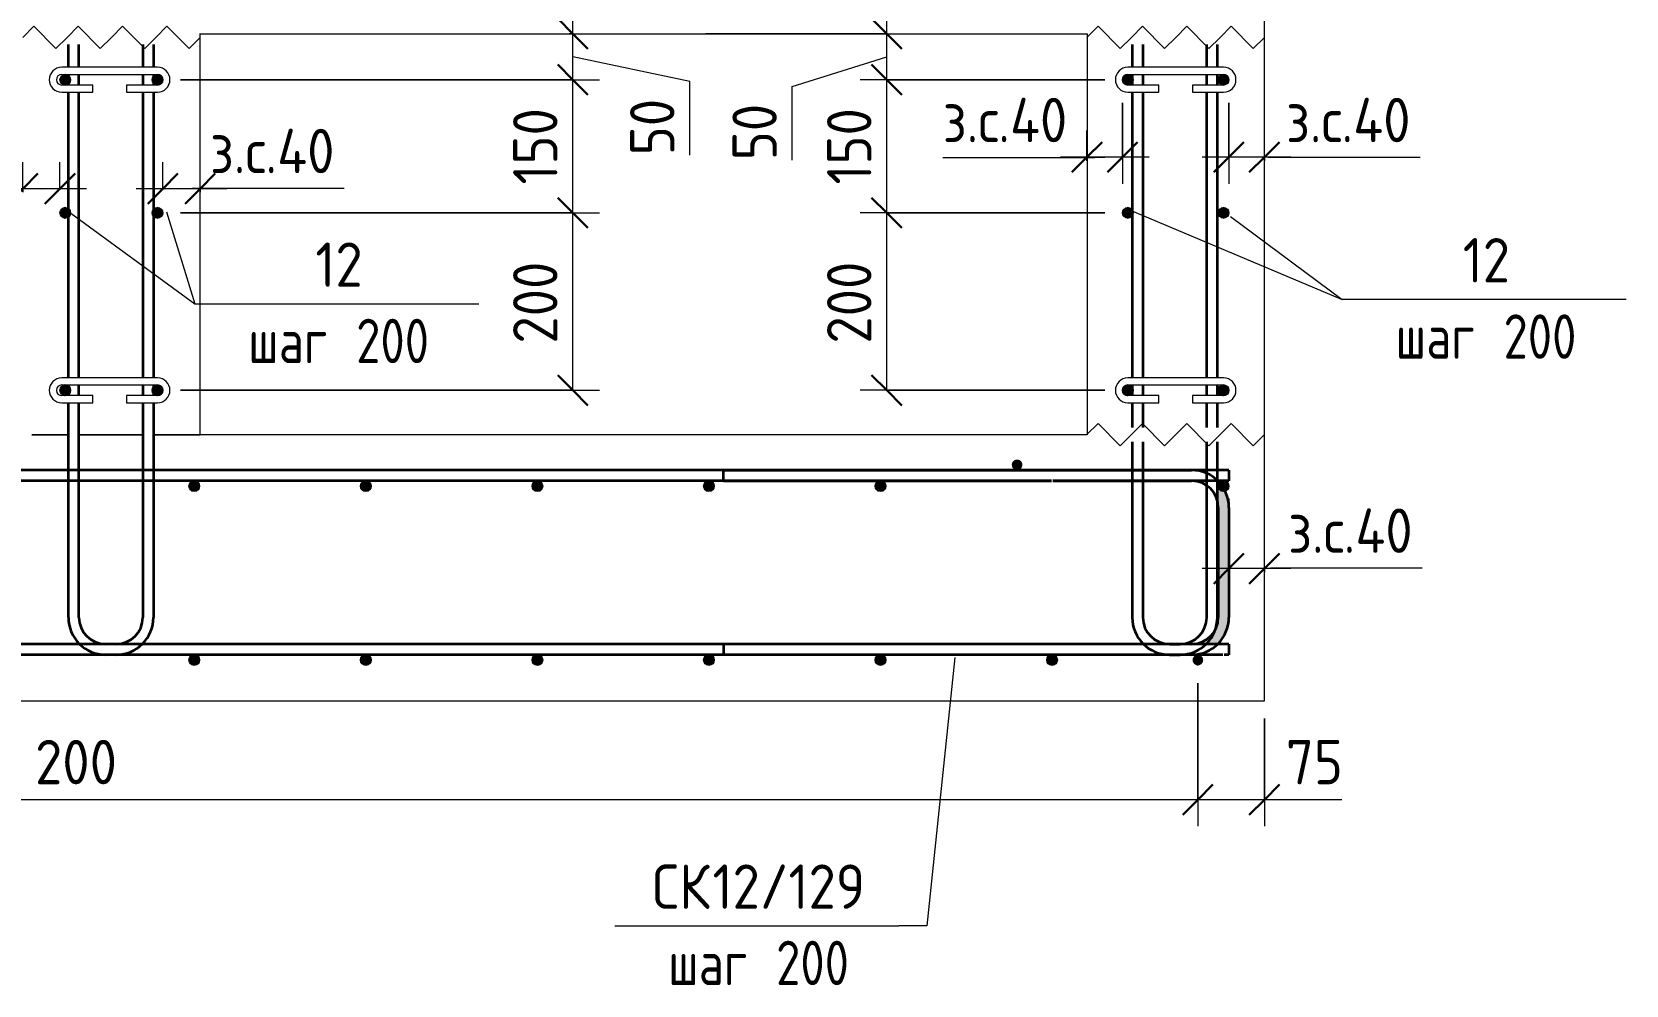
# Model space of a CAD drawing. Header units: millimetres. Extents: x 3129 to 68349, y -1586 to 12682.
# Drawn here: x 66552 to 68349, y -1470 to -396 of the extents above; entities that cross this region are included whole.
import ezdxf

# ---------------------------------------------------------------- set-up
doc = ezdxf.new("R2010")
doc.units = ezdxf.units.MM
for name, color, linetype, lineweight in [('AA_Dim', 7, 'Continuous', 9), ('AA_Dim-20', 7, 'Continuous', 9), ('AA_Linii', 7, 'Continuous', 9), ('AA_Oformlenie', 7, 'Continuous', 9), ('AA_Vinoska', 7, 'Continuous', 9), ('AF_Perekritie_Опалубка', 253, 'Continuous', 20), ('AF_Stena_Опалубка', 253, 'Continuous', 18), ('KR_Armatura', 7, 'Continuous', 20), ('KR_Armatura_Tonkie', 7, 'Continuous', 20)]:
    doc.layers.add(name, color=color, linetype=linetype, lineweight=lineweight)
doc.styles.add('ISOCPEUR_1', font='isocpeur.ttf', dxfattribs={"width": 0.9, "height": 50})
doc.styles.add('ISOCPEUR_2', font='isocpeur.ttf', dxfattribs={"width": 0.8, "height": 50})
doc.dimstyles.new('00_Точн_3_знака__прозр_', dxfattribs={"dimscale": 304.8, "dimtxt": 49.799059, "dimasz": 0.111549, "dimexe": 0.098425, "dimexo": 0.065617, "dimgap": 0.006562, "dimtad": 1, "dimdec": 3, "dimrnd": 0.001, "dimdsep": 46, "dimtxsty": 'ISOCPEUR_1', "dimblk1": 'OBLIQUE', "dimblk2": 'OBLIQUE', "dimsah": 1, "dimcen": 0.09, "dimdle": 0.098425, "dimazin": 0, "dimtfac": 1, "dimtdec": 4, "dimtix": 1, "dimtmove": 1, "dimatfit": 3, "dimfxl": 1, "dimtvp": 1, "dimtolj": 1, "dimtzin": 0, "dimlwd": 18, "dimlwe": 18, "dimarcsym": 2})
doc.dimstyles.new('00_Точн_3_знака__прозр__1', dxfattribs={"dimscale": 304.8, "dimtxt": 49.799059, "dimasz": 0.111549, "dimexe": 0.098425, "dimexo": 0.065617, "dimgap": 0.006562, "dimtad": 1, "dimdec": 3, "dimrnd": 0.001, "dimdsep": 46, "dimtxsty": 'ISOCPEUR_1', "dimblk1": 'OBLIQUE', "dimblk2": 'OBLIQUE', "dimsah": 1, "dimcen": 0.09, "dimdle": 0.098425, "dimazin": 0, "dimtfac": 1, "dimtdec": 4, "dimtix": 1, "dimtmove": 0, "dimatfit": 3, "dimfxl": 1, "dimtvp": 1, "dimtolj": 1, "dimtzin": 0, "dimlwd": 18, "dimlwe": 18, "dimarcsym": 2})
doc.dimstyles.new('05_Округл_5мм__прозр__1', dxfattribs={"dimscale": 304.8, "dimtxt": 49.799059, "dimasz": 0.111549, "dimexe": 0.098425, "dimexo": 0.065617, "dimgap": 0.006562, "dimtad": 1, "dimdec": 0, "dimrnd": 5, "dimdsep": 46, "dimtxsty": 'ISOCPEUR_1', "dimblk1": 'OBLIQUE', "dimblk2": 'OBLIQUE', "dimsah": 1, "dimcen": 0.09, "dimdle": 0.098425, "dimazin": 0, "dimtfac": 1, "dimtdec": 4, "dimtix": 1, "dimtmove": 1, "dimatfit": 3, "dimfxl": 1, "dimtvp": 1, "dimtolj": 1, "dimtzin": 0, "dimlwd": 18, "dimlwe": 18, "dimarcsym": 2})
doc.dimstyles.new('05_Округл_5мм__прозр__2', dxfattribs={"dimscale": 304.8, "dimtxt": 49.799059, "dimasz": 0.111549, "dimexe": 0.098425, "dimexo": 0.065617, "dimgap": 0.006562, "dimtad": 1, "dimdec": 0, "dimrnd": 5, "dimdsep": 46, "dimtxsty": 'ISOCPEUR_1', "dimblk1": 'OBLIQUE', "dimblk2": 'OBLIQUE', "dimsah": 1, "dimcen": 0.09, "dimdle": 0.098425, "dimazin": 0, "dimtfac": 1, "dimtdec": 4, "dimtix": 1, "dimtmove": 0, "dimatfit": 3, "dimfxl": 1, "dimtvp": 1, "dimtolj": 1, "dimtzin": 0, "dimlwd": 18, "dimlwe": 18, "dimarcsym": 2})

# ---------------------------------------------------------------- blocks, each defined once
blk = doc.blocks.new('Последовательность узлов - 3мм масшт20 маскировка-V7-Сечение 22')
at = {"layer": 'AA_Oformlenie'}
for p, q in [((5656.9, -402.3), (5669.4, -389.8)), ((5669.4, -389.8), (5694.4, -414.8)), ((5706.9, -402.3), (5719.4, -389.8)), ((5719.4, -389.8), (5744.4, -414.8)), ((5756.9, -402.3), (5769.4, -389.8)), ((5769.4, -389.8), (5794.4, -414.8)), ((5806.9, -402.3), (5819.4, -389.8)), ((5819.4, -389.8), (5844.4, -414.8)), ((5706.9, -402.3), (5694.4, -414.8)), ((5756.9, -402.3), (5744.4, -414.8)), ((5806.9, -402.3), (5794.4, -414.8)), ((5856.9, -402.3), (5844.4, -414.8))]:
    blk.add_line(p, q, dxfattribs=at)
blk = doc.blocks.new('079_Шпилька _ЭлУзла_ - d8 А240-4112584-Сечение 22')
at = {"layer": 'AA_Oformlenie'}
for p, q in [((4410.9, -786), (4302.9, -786)), ((4302.9, -794), (4410.9, -794)), ((4337.9, -806), (4302.9, -806)), ((4337.9, -814), (4337.9, -806)), ((4410.9, -806), (4375.9, -806)), ((4375.9, -806), (4375.9, -814)), ((4302.9, -814), (4337.9, -814)), ((4375.9, -814), (4410.9, -814))]:
    blk.add_line(p, q, dxfattribs=at)
for centre, radius, start, end in [((4302.9, -800), 14, 90, 270), ((4410.9, -800), 14, 270, 90), ((4302.9, -800), 6, 90, 270), ((4410.9, -800), 6, 270, 90)]:
    blk.add_arc(centre, radius, start, end, dxfattribs=at)
blk = doc.blocks.new('DIMBLOCK94-Сечение 22')
at = {"layer": 'AA_Dim-20', "lineweight": 18}
for p, q in [((67866.4, -1130), (67866.4, -1291.4)), ((67866.4, -1261.4), (67866.4, -1130)), ((67941.4, -1170), (67941.4, -1291.4)), ((67941.4, -1261.4), (67941.4, -1170)), ((67971.4, -1261.4), (67866.4, -1261.4)), ((67945.7, -1261.4), (67903.9, -1261.4)), ((68028.9, -1261.4), (67945.7, -1261.4))]:
    blk.add_line(p, q, dxfattribs=at)
at = {"layer": 'AA_Dim-20', "lineweight": 30}
for p, q in [((67866.4, -1261.4), (67883.4, -1244.4)), ((67941.4, -1261.4), (67958.4, -1244.4)), ((67866.4, -1261.4), (67849.4, -1278.4)), ((67941.4, -1261.4), (67924.4, -1278.4))]:
    blk.add_line(p, q, dxfattribs=at)
at = {"layer": 'AA_Dim-20', "color": 0, "lineweight": 18, "insert": (67965.7, -1194), "char_height": 50, "width": 75.848, "attachment_point": 1, "line_spacing_factor": 1.149209, "style": 'ISOCPEUR_1'}
blk.add_mtext('75', dxfattribs=at)
blk = doc.blocks.new('_Oblique')
at = {"color": 0, "linetype": 'ByBlock', "lineweight": -2}
blk.add_line((-0.5, -0.5), (0.5, 0.5), dxfattribs=at)
blk = doc.blocks.new('DIMBLOCK95-Сечение 22')
at = {"layer": 'AA_Dim-20', "lineweight": 18}
for p, q in [((65216.4, -1125), (65216.4, -1291.4)), ((65216.4, -1261.4), (65216.4, -1125)), ((67866.4, -1130), (67866.4, -1291.4)), ((67866.4, -1261.4), (67866.4, -1130)), ((67866.4, -1261.4), (65216.4, -1261.4))]:
    blk.add_line(p, q, dxfattribs=at)
at = {"layer": 'AA_Dim-20', "lineweight": 30}
for p, q in [((65216.4, -1261.4), (65233.4, -1244.4)), ((67866.4, -1261.4), (67883.4, -1244.4)), ((65216.4, -1261.4), (65199.4, -1278.4)), ((67866.4, -1261.4), (67849.4, -1278.4))]:
    blk.add_line(p, q, dxfattribs=at)
at = {"layer": 'AA_Dim-20', "color": 0, "lineweight": 18, "insert": (66426.5, -1194), "char_height": 50, "width": 275.81, "attachment_point": 1, "line_spacing_factor": 1.149209, "style": 'ISOCPEUR_1'}
blk.add_mtext('шаг 200', dxfattribs=at)
blk = doc.blocks.new('042_М_Арматуры - Диам длина поз _ Комментарий-2260297-Сечение 22')
at = {"layer": 'AA_Vinoska'}
blk.add_line((6324.6, -1403.4), (6644.6, -1403.4), dxfattribs=at)
blk = doc.blocks.new('DIMBLOCK103-Сечение 22')
at = {"layer": 'AA_Dim-20', "lineweight": 18}
for p, q in [((67781.4, -476), (67781.4, -567.3)), ((67781.4, -537.3), (67781.4, -476)), ((67741.4, -541.4), (67741.4, -507.3)), ((67578.8, -537.7), (67750.1, -537.7)), ((67811.4, -537.3), (67711.4, -537.3)), ((67741.4, -537.3), (67741.4, -541.4)), ((67750.1, -537.7), (67761.4, -537.3))]:
    blk.add_line(p, q, dxfattribs=at)
at = {"layer": 'AA_Dim-20', "lineweight": 30}
for p, q in [((67741.4, -537.3), (67758.4, -520.3)), ((67781.4, -537.3), (67798.4, -520.3)), ((67741.4, -537.3), (67724.4, -554.3)), ((67781.4, -537.3), (67764.4, -554.3))]:
    blk.add_line(p, q, dxfattribs=at)
at = {"layer": 'AA_Dim-20', "color": 0, "lineweight": 18, "insert": (67578.8, -470.4), "char_height": 50, "width": 181.575, "attachment_point": 1, "line_spacing_factor": 1.149209, "style": 'ISOCPEUR_1'}
blk.add_mtext('з.с.40', dxfattribs=at)
blk = doc.blocks.new('DIMBLOCK104-Сечение 22')
at = {"layer": 'AA_Dim-20', "lineweight": 18}
for p, q in [((67901.4, -476), (67901.4, -567.3)), ((67901.4, -537.3), (67901.4, -476)), ((67941.4, -541.4), (67941.4, -507.3)), ((67971.4, -537.3), (67871.4, -537.3)), ((67945.8, -537.7), (67921.4, -537.3)), ((67941.4, -537.3), (67941.4, -541.4)), ((68117.1, -537.7), (67945.8, -537.7))]:
    blk.add_line(p, q, dxfattribs=at)
at = {"layer": 'AA_Dim-20', "lineweight": 30}
for p, q in [((67901.4, -537.3), (67918.4, -520.3)), ((67941.4, -537.3), (67958.4, -520.3)), ((67901.4, -537.3), (67884.4, -554.3)), ((67941.4, -537.3), (67924.4, -554.3))]:
    blk.add_line(p, q, dxfattribs=at)
at = {"layer": 'AA_Dim-20', "color": 0, "lineweight": 18, "insert": (67965.8, -470.4), "char_height": 50, "width": 181.575, "attachment_point": 1, "line_spacing_factor": 1.149209, "style": 'ISOCPEUR_1'}
blk.add_mtext('з.с.40', dxfattribs=at)
blk = doc.blocks.new('DIMBLOCK105-Сечение 22')
at = {"layer": 'AA_Dim-20', "lineweight": 18}
for p, q in [((66541.4, -576.8), (66541.4, -542.8)), ((66583.4, -574), (66583.4, -542.8)), ((66377.1, -572.6), (66548.4, -572.6)), ((66613.4, -572.8), (66511.4, -572.8)), ((66541.4, -572.8), (66541.4, -576.8)), ((66548.4, -572.6), (66562.4, -572.8)), ((66583.4, -572.8), (66583.4, -574))]:
    blk.add_line(p, q, dxfattribs=at)
at = {"layer": 'AA_Dim-20', "lineweight": 30}
for p, q in [((66541.4, -572.8), (66558.4, -555.8)), ((66583.4, -572.8), (66600.4, -555.8)), ((66541.4, -572.8), (66524.4, -589.8)), ((66583.4, -572.8), (66566.4, -589.8))]:
    blk.add_line(p, q, dxfattribs=at)
at = {"layer": 'AA_Dim-20', "color": 0, "lineweight": 18, "insert": (66377.1, -505.3), "char_height": 50, "width": 181.575, "attachment_point": 1, "line_spacing_factor": 1.149209, "style": 'ISOCPEUR_1'}
blk.add_mtext('з.с.40', dxfattribs=at)
blk = doc.blocks.new('DIMBLOCK106-Сечение 22')
at = {"layer": 'AA_Dim-20', "lineweight": 18}
for p, q in [((66699.4, -574), (66699.4, -542.8)), ((66741.4, -576.8), (66741.4, -542.8)), ((66771.4, -572.8), (66669.4, -572.8)), ((66699.4, -572.8), (66699.4, -574)), ((66732.5, -572.6), (66720.4, -572.8)), ((66903.8, -572.6), (66732.5, -572.6)), ((66741.4, -572.8), (66741.4, -576.8))]:
    blk.add_line(p, q, dxfattribs=at)
at = {"layer": 'AA_Dim-20', "lineweight": 30}
for p, q in [((66699.4, -572.8), (66716.4, -555.8)), ((66741.4, -572.8), (66758.4, -555.8)), ((66699.4, -572.8), (66682.4, -589.8)), ((66741.4, -572.8), (66724.4, -589.8))]:
    blk.add_line(p, q, dxfattribs=at)
at = {"layer": 'AA_Dim-20', "color": 0, "lineweight": 18, "insert": (66752.5, -505.3), "char_height": 50, "width": 181.575, "attachment_point": 1, "line_spacing_factor": 1.149209, "style": 'ISOCPEUR_1'}
blk.add_mtext('з.с.40', dxfattribs=at)
blk = doc.blocks.new('DIMBLOCK107-Сечение 22')
at = {"layer": 'AA_Dim-20', "lineweight": 30}
for p, q in [((67161.7, -600), (67144.7, -583)), ((67161.7, -600), (67178.7, -617)), ((67161.7, -800), (67144.7, -783)), ((67161.7, -800), (67178.7, -817))]:
    blk.add_line(p, q, dxfattribs=at)
at = {"layer": 'AA_Dim-20', "lineweight": 18}
for p, q in [((66719.4, -600), (67191.7, -600)), ((67161.7, -600), (66719.4, -600)), ((67161.7, -800), (67161.7, -600)), ((66719.4, -800), (67191.7, -800)), ((67161.7, -800), (66719.4, -800))]:
    blk.add_line(p, q, dxfattribs=at)
at = {"layer": 'AA_Dim-20', "color": 0, "lineweight": 18, "insert": (67094.3, -747.4), "char_height": 50, "width": 113.772, "attachment_point": 1, "rotation": 90, "line_spacing_factor": 1.149209, "style": 'ISOCPEUR_1'}
blk.add_mtext('200', dxfattribs=at)
blk = doc.blocks.new('DIMBLOCK108-Сечение 22')
at = {"layer": 'AA_Dim-20', "lineweight": 30}
for p, q in [((67161.7, -450), (67144.7, -433)), ((67161.7, -450), (67178.7, -467)), ((67161.7, -600), (67144.7, -583)), ((67161.7, -600), (67178.7, -617))]:
    blk.add_line(p, q, dxfattribs=at)
at = {"layer": 'AA_Dim-20', "lineweight": 18}
for p, q in [((66719.4, -450), (67191.7, -450)), ((67161.7, -450), (66719.4, -450)), ((67161.7, -600), (67161.7, -450)), ((66719.4, -600), (67191.7, -600)), ((67161.7, -600), (66719.4, -600))]:
    blk.add_line(p, q, dxfattribs=at)
at = {"layer": 'AA_Dim-20', "color": 0, "lineweight": 18, "insert": (67094.3, -568.1), "char_height": 50, "width": 103.429, "attachment_point": 1, "rotation": 90, "line_spacing_factor": 1.149209, "style": 'ISOCPEUR_1'}
blk.add_mtext('150', dxfattribs=at)
blk = doc.blocks.new('DIMBLOCK109-Сечение 22')
at = {"layer": 'AA_Dim-20', "lineweight": 18}
for p, q in [((67161.7, -450), (67161.7, -368.1)), ((67157.6, -398.1), (67191.7, -398.1)), ((67161.7, -398.1), (67157.6, -398.1)), ((67293.5, -451.9), (67161.7, -424)), ((66719.4, -450), (67191.7, -450)), ((67161.7, -450), (66719.4, -450)), ((67293.5, -535.1), (67293.5, -451.9))]:
    blk.add_line(p, q, dxfattribs=at)
at = {"layer": 'AA_Dim-20', "lineweight": 30}
for p, q in [((67161.7, -398.1), (67144.7, -381.1)), ((67161.7, -398.1), (67178.7, -415.1)), ((67161.7, -450), (67144.7, -433)), ((67161.7, -450), (67178.7, -467))]:
    blk.add_line(p, q, dxfattribs=at)
at = {"layer": 'AA_Dim-20', "color": 0, "lineweight": 18, "insert": (67226.2, -535.1), "char_height": 50, "width": 75.848, "attachment_point": 1, "rotation": 90, "line_spacing_factor": 1.149209, "style": 'ISOCPEUR_1'}
blk.add_mtext('50', dxfattribs=at)
blk = doc.blocks.new('DIMBLOCK110-Сечение 22')
at = {"layer": 'AA_Dim-20', "lineweight": 18}
for p, q in [((67901.4, -922), (67901.4, -1031)), ((67901.4, -1001), (67901.4, -922)), ((67941.4, -1005.1), (67941.4, -971)), ((67971.4, -1001), (67871.4, -1001)), ((67948.2, -1000.6), (67921.4, -1001)), ((67941.4, -1001), (67941.4, -1005.1)), ((68119.5, -1000.6), (67948.2, -1000.6))]:
    blk.add_line(p, q, dxfattribs=at)
at = {"layer": 'AA_Dim-20', "lineweight": 30}
for p, q in [((67901.4, -1001), (67918.4, -984)), ((67941.4, -1001), (67958.4, -984)), ((67901.4, -1001), (67884.4, -1018)), ((67941.4, -1001), (67924.4, -1018))]:
    blk.add_line(p, q, dxfattribs=at)
at = {"layer": 'AA_Dim-20', "color": 0, "lineweight": 18, "insert": (67968.2, -933.2), "char_height": 50, "width": 181.575, "attachment_point": 1, "line_spacing_factor": 1.149209, "style": 'ISOCPEUR_1'}
blk.add_mtext('з.с.40', dxfattribs=at)
blk = doc.blocks.new('DIMBLOCK111-Сечение 22')
at = {"layer": 'AA_Dim-20', "lineweight": 30}
for p, q in [((67515.6, -600), (67498.6, -583)), ((67515.6, -600), (67532.6, -617)), ((67515.6, -800), (67498.6, -783)), ((67515.6, -800), (67532.6, -817))]:
    blk.add_line(p, q, dxfattribs=at)
at = {"layer": 'AA_Dim-20', "lineweight": 18}
for p, q in [((67761.4, -600), (67485.6, -600)), ((67515.6, -800), (67515.6, -600)), ((67515.6, -600), (67761.4, -600)), ((67761.4, -800), (67485.6, -800)), ((67515.6, -800), (67761.4, -800))]:
    blk.add_line(p, q, dxfattribs=at)
at = {"layer": 'AA_Dim-20', "color": 0, "lineweight": 18, "insert": (67448.3, -747.4), "char_height": 50, "width": 113.772, "attachment_point": 1, "rotation": 90, "line_spacing_factor": 1.149209, "style": 'ISOCPEUR_1'}
blk.add_mtext('200', dxfattribs=at)
blk = doc.blocks.new('DIMBLOCK112-Сечение 22')
at = {"layer": 'AA_Dim-20', "lineweight": 30}
for p, q in [((67515.6, -450), (67498.6, -433)), ((67515.6, -450), (67532.6, -467)), ((67515.6, -600), (67498.6, -583)), ((67515.6, -600), (67532.6, -617))]:
    blk.add_line(p, q, dxfattribs=at)
at = {"layer": 'AA_Dim-20', "lineweight": 18}
for p, q in [((67761.4, -450), (67485.6, -450)), ((67515.6, -600), (67515.6, -450)), ((67515.6, -450), (67761.4, -450)), ((67761.4, -600), (67485.6, -600)), ((67515.6, -600), (67761.4, -600))]:
    blk.add_line(p, q, dxfattribs=at)
at = {"layer": 'AA_Dim-20', "color": 0, "lineweight": 18, "insert": (67448.3, -568.1), "char_height": 50, "width": 103.429, "attachment_point": 1, "rotation": 90, "line_spacing_factor": 1.149209, "style": 'ISOCPEUR_1'}
blk.add_mtext('150', dxfattribs=at)
blk = doc.blocks.new('DIMBLOCK113-Сечение 22')
at = {"layer": 'AA_Dim-20', "lineweight": 18}
for p, q in [((67515.6, -450), (67515.6, -368.1)), ((67311.6, -398.1), (67545.6, -398.1)), ((67515.6, -398.1), (67311.6, -398.1)), ((67408.9, -457.5), (67515.6, -424)), ((67408.9, -540.7), (67408.9, -457.5)), ((67761.4, -450), (67485.6, -450)), ((67515.6, -450), (67761.4, -450))]:
    blk.add_line(p, q, dxfattribs=at)
at = {"layer": 'AA_Dim-20', "lineweight": 30}
for p, q in [((67515.6, -398.1), (67498.6, -381.1)), ((67515.6, -398.1), (67532.6, -415.1)), ((67515.6, -450), (67498.6, -433)), ((67515.6, -450), (67532.6, -467))]:
    blk.add_line(p, q, dxfattribs=at)
at = {"layer": 'AA_Dim-20', "color": 0, "lineweight": 18, "insert": (67341.6, -540.7), "char_height": 50, "width": 75.848, "attachment_point": 1, "rotation": 90, "line_spacing_factor": 1.149209, "style": 'ISOCPEUR_1'}
blk.add_mtext('50', dxfattribs=at)

msp = doc.modelspace()

# ---------------------------------------------------------------- hatches: boundary and pattern name
at = {"layer": 'AA_Oformlenie'}
for points in [[(67662.5835, -890), (67664.1364, -889.7956), (67665.5835, -889.1962), (67666.8261, -888.2426), (67667.7796, -887), (67668.379, -885.5529), (67668.5835, -884), (67668.379, -882.4471), (67667.7796, -881), (67666.8261, -879.7574), (67665.5835, -878.8038), (67664.1364, -878.2044), (67662.5835, -878), (67661.0306, -878.2044), (67659.5835, -878.8038), (67658.3408, -879.7574), (67657.3873, -881), (67656.7879, -882.4471), (67656.5835, -884), (67656.7879, -885.5529), (67657.3873, -887), (67658.3408, -888.2426), (67659.5835, -889.1962), (67661.0306, -889.7956)], [(67866.4156, -1110), (67867.9685, -1109.7956), (67869.4156, -1109.1962), (67870.6583, -1108.2426), (67871.6118, -1107), (67872.2112, -1105.5529), (67872.4156, -1104), (67872.2112, -1102.4471), (67871.6118, -1101), (67870.286, -1099.4717), (67869.4156, -1098.8038), (67867.9685, -1098.2044), (67866.4156, -1098), (67864.8627, -1098.2044), (67863.4156, -1098.8038), (67862.173, -1099.7574), (67861.2195, -1101), (67860.6201, -1102.4471), (67860.4156, -1104), (67860.6201, -1105.5529), (67861.2195, -1107), (67862.173, -1108.2426), (67863.4156, -1109.1962), (67864.8627, -1109.7956)]]:
    msp.add_hatch(color=250, dxfattribs=at).paths.add_polyline_path(points)
at = {"layer": 'KR_Armatura'}
h = msp.add_hatch(color=256, dxfattribs=at)
edge = h.paths.add_edge_path()
edge.add_arc((66589.4156, -450), 6, 0, 360)
for points in [[(66589.4156, -456), (66594.6118, -453), (66594.6118, -447), (66589.4156, -444), (66584.2195, -447), (66584.2195, -453), (66589.0615, -455.7956)], [(66693.4156, -456), (66698.6118, -453), (66698.6118, -447), (66693.4156, -444), (66688.2195, -447), (66688.2195, -453), (66693.0615, -455.7956)], [(67787.4156, -456), (67792.6118, -453), (67792.6118, -447), (67787.4156, -444), (67782.2195, -447), (67782.2195, -453), (67787.0615, -455.7956)], [(67895.4156, -456), (67900.6118, -453), (67900.6118, -447), (67895.4156, -444), (67890.2195, -447), (67890.2195, -453), (67895.0615, -455.7956)], [(66589.4156, -606), (66594.6118, -603), (66594.6118, -597), (66589.4156, -594), (66584.2195, -597), (66584.2195, -603)], [(66693.4156, -606), (66698.6118, -603), (66698.6118, -597), (66693.4156, -594), (66688.2195, -597), (66688.2195, -603)], [(67787.4156, -606), (67792.6118, -603), (67792.6118, -597), (67787.4156, -594), (67782.2195, -597), (67782.2195, -603)], [(67895.4156, -606), (67900.6118, -603), (67900.6118, -597), (67895.4156, -594), (67890.2195, -597), (67890.2195, -603)], [(66589.4156, -806), (66594.6118, -803), (66594.6118, -797), (66589.4156, -794), (66584.2195, -797), (66584.2195, -803), (66589.0615, -805.7956)], [(66693.4156, -806), (66698.6118, -803), (66698.6118, -797), (66693.4156, -794), (66688.2195, -797), (66688.2195, -803), (66693.0615, -805.7956)], [(67787.4156, -806), (67792.6118, -803), (67792.6118, -797), (67787.4156, -794), (67782.2195, -797), (67782.2195, -803), (67787.0615, -805.7956)], [(67895.4156, -806), (67900.6118, -803), (67900.6118, -797), (67895.4156, -794), (67890.2195, -797), (67890.2195, -803), (67895.0615, -805.7956)], [(66731.8442, -913.1962), (66737.8442, -913.1962), (66740.8442, -908), (66737.8442, -902.8038), (66731.8442, -902.8038), (66728.8442, -908)], [(66925.2728, -913.1962), (66931.2728, -913.1962), (66934.2728, -908), (66931.2728, -902.8038), (66925.2728, -902.8038), (66922.2728, -908)], [(67118.7013, -913.1962), (67124.7013, -913.1962), (67127.7013, -908), (67124.7013, -902.8038), (67118.7013, -902.8038), (67115.7013, -908)], [(67312.1299, -913.1962), (67318.1299, -913.1962), (67321.1299, -908), (67318.1299, -902.8038), (67312.1299, -902.8038), (67309.1299, -908)], [(67505.5585, -913.1962), (67511.5585, -913.1962), (67514.5585, -908), (67511.5585, -902.8038), (67505.5585, -902.8038), (67502.5585, -908)], [(67892.4156, -913.1962), (67898.4156, -913.1962), (67901.4156, -908), (67898.4156, -902.8038), (67892.4156, -902.8038), (67889.4156, -908)], [(66731.8442, -1109.1962), (66737.8442, -1109.1962), (66740.8442, -1104), (66737.8442, -1098.8038), (66731.8442, -1098.8038), (66728.8442, -1104)], [(66925.2728, -1109.1962), (66931.2728, -1109.1962), (66934.2728, -1104), (66931.2728, -1098.8038), (66925.2728, -1098.8038), (66922.2728, -1104)], [(67118.7013, -1109.1962), (67124.7013, -1109.1962), (67127.7013, -1104), (67124.7013, -1098.8038), (67118.7013, -1098.8038), (67115.7013, -1104)], [(67312.1299, -1109.1962), (67318.1299, -1109.1962), (67321.1299, -1104), (67318.1299, -1098.8038), (67312.1299, -1098.8038), (67309.1299, -1104)], [(67505.5585, -1109.1962), (67511.5585, -1109.1962), (67514.5585, -1104), (67511.5585, -1098.8038), (67505.5585, -1098.8038), (67502.5585, -1104)], [(67698.987, -1109.1962), (67704.987, -1109.1962), (67707.987, -1104), (67704.987, -1098.8038), (67698.987, -1098.8038), (67695.987, -1104)]]:
    msp.add_hatch(color=256, dxfattribs=at).paths.add_polyline_path(points)
h = msp.add_hatch(color=256, dxfattribs=at)
edge = h.paths.add_edge_path()
edge.add_arc((66693.4156, -450), 6, 0, 360)
h = msp.add_hatch(color=256, dxfattribs=at)
edge = h.paths.add_edge_path()
edge.add_arc((67787.4156, -450), 6, 0, 360)
h = msp.add_hatch(color=256, dxfattribs=at)
edge = h.paths.add_edge_path()
edge.add_arc((67895.4156, -450), 6, 0, 360)
h = msp.add_hatch(color=256, dxfattribs=at)
edge = h.paths.add_edge_path()
edge.add_arc((66589.4156, -600), 6, 0, 360)
h = msp.add_hatch(color=256, dxfattribs=at)
edge = h.paths.add_edge_path()
edge.add_arc((66693.4156, -600), 6, 0, 360)
h = msp.add_hatch(color=256, dxfattribs=at)
edge = h.paths.add_edge_path()
edge.add_arc((67787.4156, -600), 6, 0, 360)
h = msp.add_hatch(color=256, dxfattribs=at)
edge = h.paths.add_edge_path()
edge.add_arc((67895.4156, -600), 6, 0, 360)
h = msp.add_hatch(color=256, dxfattribs=at)
edge = h.paths.add_edge_path()
edge.add_arc((66589.4156, -800), 6, 0, 360)
h = msp.add_hatch(color=256, dxfattribs=at)
edge = h.paths.add_edge_path()
edge.add_arc((66693.4156, -800), 6, 0, 360)
h = msp.add_hatch(color=256, dxfattribs=at)
edge = h.paths.add_edge_path()
edge.add_arc((67787.4156, -800), 6, 0, 360)
h = msp.add_hatch(color=256, dxfattribs=at)
edge = h.paths.add_edge_path()
edge.add_arc((67895.4156, -800), 6, 0, 360)
h = msp.add_hatch(color=256, dxfattribs=at)
edge = h.paths.add_edge_path()
edge.add_arc((66734.8442, -908), 6, 0, 360)
h = msp.add_hatch(color=256, dxfattribs=at)
edge = h.paths.add_edge_path()
edge.add_arc((66928.2728, -908), 6, 0, 360)
h = msp.add_hatch(color=256, dxfattribs=at)
edge = h.paths.add_edge_path()
edge.add_arc((67121.7013, -908), 6, 0, 360)
h = msp.add_hatch(color=256, dxfattribs=at)
edge = h.paths.add_edge_path()
edge.add_arc((67315.1299, -908), 6, 0, 360)
h = msp.add_hatch(color=256, dxfattribs=at)
edge = h.paths.add_edge_path()
edge.add_arc((67508.5585, -908), 6, 0, 360)
h = msp.add_hatch(color=256, dxfattribs=at)
edge = h.paths.add_edge_path()
edge.add_arc((67895.4156, -908), 6, 0, 360)
h = msp.add_hatch(color=256, dxfattribs=at)
edge = h.paths.add_edge_path()
edge.add_arc((66734.8442, -1104), 6, 0, 360)
h = msp.add_hatch(color=256, dxfattribs=at)
edge = h.paths.add_edge_path()
edge.add_arc((66928.2728, -1104), 6, 0, 360)
h = msp.add_hatch(color=256, dxfattribs=at)
edge = h.paths.add_edge_path()
edge.add_arc((67121.7013, -1104), 6, 0, 360)
h = msp.add_hatch(color=256, dxfattribs=at)
edge = h.paths.add_edge_path()
edge.add_arc((67315.1299, -1104), 6, 0, 360)
h = msp.add_hatch(color=256, dxfattribs=at)
edge = h.paths.add_edge_path()
edge.add_arc((67508.5585, -1104), 6, 0, 360)
h = msp.add_hatch(color=256, dxfattribs=at)
edge = h.paths.add_edge_path()
edge.add_arc((67701.987, -1104), 6, 0, 360)
at = {"layer": 'KR_Armatura_Tonkie'}
h = msp.add_hatch(color=256, dxfattribs=at)
h.paths.add_polyline_path([(67899.9845, -932), (67901.4156, -932), (67899.9845, -921.1296), (67895.7887, -911), (67888.7212, -902), (67888.4156, -902), (67888.4156, -924.4042), (67889.4156, -932), (67895.7887, -932)])
h.paths.add_polyline_path([(67876.4156, -907.5539), (67876.4156, -902), (67859.4156, -902), (67867.1802, -903.0222), (67874.4156, -906.0192)])
for points in [[(67901.4156, -1056), (67901.4156, -932), (67889.4156, -932), (67889.4156, -1056)], [(67876.7361, -1086), (67888.7212, -1086), (67889.4156, -1085.3055), (67895.7887, -1077), (67899.9845, -1066.8704), (67901.4156, -1056), (67889.4156, -1056), (67888.3934, -1063.7646), (67882.6251, -1077.2132), (67881.7584, -1078.3427), (67880.6288, -1077.2132), (67880.4156, -1080.0926), (67876.3697, -1085.3654), (67874.4156, -1081.9808), (67867.1802, -1084.9778), (67863.4309, -1085.4714), (67863.7361, -1086), (67876.4156, -1086)]]:
    msp.add_hatch(color=256, dxfattribs=at).paths.add_polyline_path(points)

# ---------------------------------------------------------------- linework, layer by layer
at = {"layer": 'AA_Linii', "lineweight": 20}
msp.add_line((67866.4156, -1110), (67866.4156, -1105), dxfattribs=at)
at = {"layer": 'AA_Vinoska'}
for p, q in [((66591.609, -597.5329), (66735.5852, -702.4715)), ((66703.4069, -598.9848), (66735.5852, -702.4715)), ((67789.3932, -596.509), (68029.2759, -697.5123)), ((67903.0219, -604.0843), (68029.2759, -697.5123)), ((67592.5134, -1101.2184), (67560.7889, -1403.4359)), ((67560.7889, -1403.4359), (67529.0644, -1403.4359))]:
    msp.add_line(p, q, dxfattribs=at)
at = {"layer": 'AF_Perekritie_Опалубка'}
for p, q in [((67941.4156, -398.0793), (67941.4156, -197.8293)), ((66741.4156, -398.0793), (67741.4156, -398.0793)), ((66592.8442, -850), (66551.7246, -850)), ((66676.8442, -850), (66604.8442, -850)), ((67741.4156, -850), (66688.8442, -850)), ((67941.4156, -1150), (67941.4156, -850)), ((65141.4156, -1150), (67941.4156, -1150))]:
    msp.add_line(p, q, dxfattribs=at)
at = {"layer": 'AF_Stena_Опалубка', "lineweight": 20}
for p, q in [((66741.4156, -850), (66741.4156, -397.8548)), ((66741.4156, -407.9012), (66741.4156, -397.8548)), ((67741.4156, -398.0793), (67741.4156, -850)), ((67741.4156, -398.0793), (67741.4156, -408.0824)), ((67941.4156, -850), (67941.4156, -398.0793)), ((66551.7246, -850), (66592.8442, -850)), ((66604.8442, -850), (66676.8442, -850)), ((66688.8442, -850), (66741.4156, -850))]:
    msp.add_line(p, q, dxfattribs=at)
at = {"layer": 'KR_Armatura'}
for p, q in [((66589.4156, -444), (66584.2195, -447)), ((66584.2195, -447), (66584.2195, -453)), ((66594.6118, -447), (66589.4156, -444)), ((66594.6118, -453), (66594.6118, -447)), ((66693.4156, -444), (66688.2195, -447)), ((66688.2195, -447), (66688.2195, -453)), ((66698.6118, -447), (66693.4156, -444)), ((66698.6118, -453), (66698.6118, -447)), ((67787.4156, -444), (67782.2195, -447)), ((67782.2195, -447), (67782.2195, -453)), ((67792.6118, -447), (67787.4156, -444)), ((67792.6118, -453), (67792.6118, -447)), ((67895.4156, -444), (67890.2195, -447)), ((67890.2195, -447), (67890.2195, -453)), ((67900.6118, -447), (67895.4156, -444)), ((67900.6118, -453), (67900.6118, -447)), ((66584.2195, -453), (66589.0615, -455.7956)), ((66589.0615, -455.7956), (66589.4156, -456)), ((66589.4156, -456), (66594.6118, -453)), ((66688.2195, -453), (66693.0615, -455.7956)), ((66693.0615, -455.7956), (66693.4156, -456)), ((66693.4156, -456), (66698.6118, -453)), ((67782.2195, -453), (67787.0615, -455.7956)), ((67787.0615, -455.7956), (67787.4156, -456)), ((67787.4156, -456), (67792.6118, -453)), ((67890.2195, -453), (67895.0615, -455.7956)), ((67895.0615, -455.7956), (67895.4156, -456)), ((67895.4156, -456), (67900.6118, -453)), ((66589.4156, -594), (66584.2195, -597)), ((66584.2195, -597), (66584.2195, -603)), ((66584.2195, -603), (66589.4156, -606)), ((66594.6118, -597), (66589.4156, -594)), ((66589.4156, -606), (66594.6118, -603)), ((66594.6118, -603), (66594.6118, -597)), ((66693.4156, -594), (66688.2195, -597)), ((66688.2195, -597), (66688.2195, -603)), ((66688.2195, -603), (66693.4156, -606)), ((66698.6118, -597), (66693.4156, -594)), ((66693.4156, -606), (66698.6118, -603)), ((66698.6118, -603), (66698.6118, -597)), ((67787.4156, -594), (67782.2195, -597)), ((67782.2195, -597), (67782.2195, -603)), ((67782.2195, -603), (67787.4156, -606)), ((67792.6118, -597), (67787.4156, -594)), ((67787.4156, -606), (67792.6118, -603)), ((67792.6118, -603), (67792.6118, -597)), ((67895.4156, -594), (67890.2195, -597)), ((67890.2195, -597), (67890.2195, -603)), ((67890.2195, -603), (67895.4156, -606)), ((67900.6118, -597), (67895.4156, -594)), ((67895.4156, -606), (67900.6118, -603)), ((67900.6118, -603), (67900.6118, -597)), ((66589.4156, -794), (66584.2195, -797)), ((66584.2195, -797), (66584.2195, -803)), ((66584.2195, -803), (66589.0615, -805.7956)), ((66589.0615, -805.7956), (66589.4156, -806)), ((66594.6118, -797), (66589.4156, -794)), ((66589.4156, -806), (66594.6118, -803)), ((66594.6118, -803), (66594.6118, -797)), ((66693.4156, -794), (66688.2195, -797)), ((66688.2195, -797), (66688.2195, -803)), ((66688.2195, -803), (66693.0615, -805.7956)), ((66693.0615, -805.7956), (66693.4156, -806)), ((66698.6118, -797), (66693.4156, -794)), ((66693.4156, -806), (66698.6118, -803)), ((66698.6118, -803), (66698.6118, -797)), ((67787.4156, -794), (67782.2195, -797)), ((67782.2195, -797), (67782.2195, -803)), ((67782.2195, -803), (67787.0615, -805.7956)), ((67787.0615, -805.7956), (67787.4156, -806)), ((67792.6118, -797), (67787.4156, -794)), ((67787.4156, -806), (67792.6118, -803)), ((67792.6118, -803), (67792.6118, -797)), ((67895.4156, -794), (67890.2195, -797)), ((67890.2195, -797), (67890.2195, -803)), ((67890.2195, -803), (67895.0615, -805.7956)), ((67895.0615, -805.7956), (67895.4156, -806)), ((67900.6118, -797), (67895.4156, -794)), ((67895.4156, -806), (67900.6118, -803)), ((67900.6118, -803), (67900.6118, -797)), ((66731.8442, -902.8038), (66728.8442, -908)), ((66728.8442, -908), (66731.8442, -913.1962)), ((66737.8442, -902.8038), (66731.8442, -902.8038)), ((66731.8442, -913.1962), (66737.8442, -913.1962)), ((66740.8442, -908), (66737.8442, -902.8038)), ((66737.8442, -913.1962), (66740.8442, -908)), ((66925.2728, -902.8038), (66922.2728, -908)), ((66922.2728, -908), (66925.2728, -913.1962)), ((66931.2728, -902.8038), (66925.2728, -902.8038)), ((66925.2728, -913.1962), (66931.2728, -913.1962)), ((66934.2728, -908), (66931.2728, -902.8038)), ((66931.2728, -913.1962), (66934.2728, -908)), ((67118.7013, -902.8038), (67115.7013, -908)), ((67115.7013, -908), (67118.7013, -913.1962)), ((67124.7013, -902.8038), (67118.7013, -902.8038)), ((67118.7013, -913.1962), (67124.7013, -913.1962)), ((67127.7013, -908), (67124.7013, -902.8038)), ((67124.7013, -913.1962), (67127.7013, -908)), ((67312.1299, -902.8038), (67309.1299, -908)), ((67309.1299, -908), (67312.1299, -913.1962)), ((67318.1299, -902.8038), (67312.1299, -902.8038)), ((67312.1299, -913.1962), (67318.1299, -913.1962)), ((67321.1299, -908), (67318.1299, -902.8038)), ((67318.1299, -913.1962), (67321.1299, -908)), ((67505.5585, -902.8038), (67502.5585, -908)), ((67502.5585, -908), (67505.5585, -913.1962)), ((67511.5585, -902.8038), (67505.5585, -902.8038)), ((67505.5585, -913.1962), (67511.5585, -913.1962)), ((67514.5585, -908), (67511.5585, -902.8038)), ((67511.5585, -913.1962), (67514.5585, -908)), ((67892.4156, -902.8038), (67889.4156, -908)), ((67889.4156, -908), (67892.4156, -913.1962)), ((67898.4156, -902.8038), (67892.4156, -902.8038)), ((67892.4156, -913.1962), (67898.4156, -913.1962)), ((67901.4156, -908), (67898.4156, -902.8038)), ((67898.4156, -913.1962), (67901.4156, -908)), ((66731.8442, -1098.8038), (66728.8442, -1104)), ((66728.8442, -1104), (66731.8442, -1109.1962)), ((66737.8442, -1098.8038), (66731.8442, -1098.8038)), ((66731.8442, -1109.1962), (66737.8442, -1109.1962)), ((66740.8442, -1104), (66737.8442, -1098.8038)), ((66737.8442, -1109.1962), (66740.8442, -1104)), ((66925.2728, -1098.8038), (66922.2728, -1104)), ((66922.2728, -1104), (66925.2728, -1109.1962)), ((66931.2728, -1098.8038), (66925.2728, -1098.8038)), ((66925.2728, -1109.1962), (66931.2728, -1109.1962)), ((66934.2728, -1104), (66931.2728, -1098.8038)), ((66931.2728, -1109.1962), (66934.2728, -1104)), ((67118.7013, -1098.8038), (67115.7013, -1104)), ((67115.7013, -1104), (67118.7013, -1109.1962)), ((67124.7013, -1098.8038), (67118.7013, -1098.8038)), ((67118.7013, -1109.1962), (67124.7013, -1109.1962)), ((67127.7013, -1104), (67124.7013, -1098.8038)), ((67124.7013, -1109.1962), (67127.7013, -1104)), ((67312.1299, -1098.8038), (67309.1299, -1104)), ((67309.1299, -1104), (67312.1299, -1109.1962)), ((67318.1299, -1098.8038), (67312.1299, -1098.8038)), ((67312.1299, -1109.1962), (67318.1299, -1109.1962)), ((67321.1299, -1104), (67318.1299, -1098.8038)), ((67318.1299, -1109.1962), (67321.1299, -1104)), ((67505.5585, -1098.8038), (67502.5585, -1104)), ((67502.5585, -1104), (67505.5585, -1109.1962)), ((67511.5585, -1098.8038), (67505.5585, -1098.8038)), ((67505.5585, -1109.1962), (67511.5585, -1109.1962)), ((67514.5585, -1104), (67511.5585, -1098.8038)), ((67511.5585, -1109.1962), (67514.5585, -1104)), ((67698.987, -1098.8038), (67695.987, -1104)), ((67695.987, -1104), (67698.987, -1109.1962)), ((67704.987, -1098.8038), (67698.987, -1098.8038)), ((67698.987, -1109.1962), (67704.987, -1109.1962)), ((67707.987, -1104), (67704.987, -1098.8038)), ((67704.987, -1109.1962), (67707.987, -1104))]:
    msp.add_line(p, q, dxfattribs=at)
for centre in [(66589.4156, -450), (66693.4156, -450), (67787.4156, -450), (67895.4156, -450), (66589.4156, -600), (66693.4156, -600), (67787.4156, -600), (67895.4156, -600), (66589.4156, -800), (66693.4156, -800), (67787.4156, -800), (67895.4156, -800), (66734.8442, -908), (66928.2728, -908), (67121.7013, -908), (67315.1299, -908), (67508.5585, -908), (67895.4156, -908), (66734.8442, -1104), (66928.2728, -1104), (67121.7013, -1104), (67315.1299, -1104), (67508.5585, -1104), (67701.987, -1104)]:
    msp.add_circle(centre, 6, dxfattribs=at)
at = {"layer": 'KR_Armatura_Tonkie', "lineweight": 35}
for p, q in [((66592.8442, -436), (66592.8442, -410.3097)), ((66604.8442, -436), (66604.8442, -410.3097)), ((66676.8442, -410.3097), (66676.8442, -436)), ((66688.8442, -410.3097), (66688.8442, -436)), ((67792.4156, -410.3097), (67792.4156, -436)), ((67804.4156, -410.3097), (67804.4156, -436)), ((67876.4156, -436), (67876.4156, -410.3097)), ((67888.4156, -436), (67888.4156, -410.3097)), ((66592.8442, -456), (66592.8442, -444)), ((66604.8442, -456), (66604.8442, -444)), ((66676.8442, -444), (66676.8442, -456)), ((66688.8442, -444), (66688.8442, -456)), ((67792.4156, -444), (67792.4156, -456)), ((67804.4156, -444), (67804.4156, -456)), ((67876.4156, -456), (67876.4156, -444)), ((67888.4156, -456), (67888.4156, -444)), ((66592.8442, -786), (66592.8442, -464)), ((66604.8442, -786), (66604.8442, -464)), ((66676.8442, -464), (66676.8442, -786)), ((66688.8442, -464), (66688.8442, -786)), ((67792.4156, -464), (67792.4156, -786)), ((67804.4156, -464), (67804.4156, -786)), ((67876.4156, -786), (67876.4156, -464)), ((67888.4156, -786), (67888.4156, -464)), ((66592.8442, -806), (66592.8442, -794)), ((66604.8442, -806), (66604.8442, -794)), ((66676.8442, -794), (66676.8442, -806)), ((66688.8442, -794), (66688.8442, -806)), ((67792.4156, -794), (67792.4156, -806)), ((67804.4156, -794), (67804.4156, -806)), ((67876.4156, -806), (67876.4156, -794)), ((67888.4156, -806), (67888.4156, -794)), ((66592.8442, -1056), (66592.8442, -814)), ((66604.8442, -1056), (66604.8442, -814)), ((66676.8442, -814), (66676.8442, -1056)), ((66688.8442, -814), (66688.8442, -1056)), ((67792.4156, -814), (67792.4156, -842)), ((67804.4156, -814), (67804.4156, -842)), ((67876.4156, -842), (67876.4156, -814)), ((67888.4156, -842), (67888.4156, -814)), ((67792.4156, -858), (67792.4156, -1056)), ((67804.4156, -858), (67804.4156, -1056)), ((67876.4156, -1056), (67876.4156, -858)), ((67888.4156, -1056), (67888.4156, -858)), ((67901.4156, -890), (65181.4156, -890)), ((67331.4156, -890), (67859.4156, -890)), ((67331.4156, -902), (67331.4156, -890)), ((67901.4156, -890), (67901.4156, -902)), ((67701.2275, -902), (65181.4156, -902)), ((67331.4156, -902), (67701.2275, -902)), ((67901.4156, -902), (67702.7466, -902)), ((67702.7466, -902), (67859.4156, -902)), ((67889.4156, -932), (67889.4156, -1056)), ((67901.4156, -932), (67901.4156, -1056)), ((67901.4156, -1086), (65181.4156, -1086)), ((66646.8442, -1086), (66634.8442, -1086)), ((67859.4156, -1086), (67331.4156, -1086)), ((67331.4156, -1086), (67331.4156, -1098)), ((67834.4156, -1086), (67846.4156, -1086)), ((67901.4156, -1086), (67901.4156, -1098)), ((67894.656, -1098), (65188.1752, -1098)), ((66646.8442, -1098), (66634.8442, -1098)), ((67859.4156, -1098), (67331.4156, -1098)), ((67834.4156, -1098), (67846.4156, -1098)), ((67901.4156, -1098), (67896.1752, -1098))]:
    msp.add_line(p, q, dxfattribs=at)
for centre, radius, start, end in [((67859.4156, -932), 42, 360, 90), ((67859.4156, -932), 30, 0, 90), ((66634.8442, -1056), 42, 180, 270), ((66634.8442, -1056), 30, 180, 270), ((66646.8442, -1056), 30, 270, 0), ((66646.8442, -1056), 42, 270, 0), ((67834.4156, -1056), 42, 180, 270), ((67834.4156, -1056), 30, 180, 270), ((67846.4156, -1056), 30, 270, 360), ((67846.4156, -1056), 42, 270, 0), ((67859.4156, -1056), 30, 270, 360), ((67859.4156, -1056), 42, 270, 0)]:
    msp.add_arc(centre, radius, start, end, dxfattribs=at)

# ---------------------------------------------------------------- block references
at = {"layer": 'AA_Oformlenie'}
for name, p in [('Последовательность узлов - 3мм масшт20 маскировка-V7-Сечение 22', (60884.4986, 0)), ('Последовательность узлов - 3мм масшт20 маскировка-V7-Сечение 22', (62084.4986, 0)), ('079_Шпилька _ЭлУзла_ - d8 А240-4112584-Сечение 22', (62282.4986, 350)), ('079_Шпилька _ЭлУзла_ - d8 А240-4112584-Сечение 22', (63484.4986, 350)), ('079_Шпилька _ЭлУзла_ - d8 А240-4112584-Сечение 22', (62282.4986, 0)), ('079_Шпилька _ЭлУзла_ - d8 А240-4112584-Сечение 22', (63484.4986, 0)), ('Последовательность узлов - 3мм масшт20 маскировка-V7-Сечение 22', (62084.4986, -447.6903))]:
    msp.add_blockref(name, p, dxfattribs=at)
at = {"layer": 'AA_Vinoska'}
for p in [(61704.7102, 705.9236), (61704.7102, 705.9236), (60411.0194, 700.9644), (60411.0194, 700.9644), (60884.4986, 0)]:
    msp.add_blockref('042_М_Арматуры - Диам длина поз _ Комментарий-2260297-Сечение 22', p, dxfattribs=at)

# ---------------------------------------------------------------- texts
at = {"layer": 'AA_Vinoska', "char_height": 50, "attachment_point": 1}
for s, insert, width, style in [('12', (68165.0787, -628.4302), 66.379725, 'ISOCPEUR_1'), ('12', (68165.0787, -628.4302), 66.379725, 'ISOCPEUR_1'), ('12', (66871.388, -633.3894), 66.379725, 'ISOCPEUR_1'), ('12', (66871.388, -633.3894), 66.379725, 'ISOCPEUR_1'), (' 200', (68185.6171, -714.4113), 133.4008, 'ISOCPEUR_2'), ('шаг', (66795.618, -719.3705), 116.7257, 'ISOCPEUR_2'), (' 200', (66891.9263, -719.3705), 133.4008, 'ISOCPEUR_2'), ('шаг', (68089.3087, -714.4113), 116.7257, 'ISOCPEUR_2'), ('СК', (67251.3572, -1334.3538), 82.253137, 'ISOCPEUR_1'), ('12/129', (67319.2228, -1334.3538), 210.683475, 'ISOCPEUR_1'), ('шаг', (67269.0972, -1420.3349), 116.7257, 'ISOCPEUR_2'), (' 200', (67365.4055, -1420.3349), 133.4008, 'ISOCPEUR_2')]:
    msp.add_mtext(s, dxfattribs=dict(at, insert=insert, width=width, style=style))

# ---------------------------------------------------------------- dimensions: what is measured, and where the dimension line sits
at = {"layer": 'AA_Dim', "lineweight": 18}
for base, p1, p2, override, picture, middle in [((67161.658, -398.0793), (66699.4156, -450), (67137.6163, -398.0793), {"dimpost": '<>', "dimfxl": 441.265938}, 'DIMBLOCK109-Сечение 22', (67259.5026, -497.2053)), ((67515.595, -398.0793), (67781.4156, -450), (67291.5534, -398.0793), {"dimpost": '<>', "dimfxl": 492.606063}, 'DIMBLOCK113-Сечение 22', (67374.9173, -502.8079))]:
    dim = msp.add_linear_dim(base=base, p1=p1, p2=p2, angle=90, dimstyle='05_Округл_5мм__прозр__1', override=override, dxfattribs=at)
    dim.commit()
    dim.dimension.update_dxf_attribs({"geometry": picture, "text_midpoint": middle, "dimtype": 160, "text_rotation": 90})
for base, p1, p2, override, picture, middle in [((67161.658, -450), (66699.4156, -600), (66699.4156, -450), {"dimpost": '<>', "dimfxl": 150}, 'DIMBLOCK108-Сечение 22', (67134.658, -525)), ((67515.595, -450), (67781.4156, -600), (67781.4156, -450), {"dimpost": '<>', "dimfxl": 150}, 'DIMBLOCK112-Сечение 22', (67488.595, -525)), ((67161.658, -600), (66699.4156, -800), (66699.4156, -600), {"dimpost": '<>', "dimfxl": 200}, 'DIMBLOCK107-Сечение 22', (67134.658, -700)), ((67515.595, -600), (67781.4156, -800), (67781.4156, -600), {"dimpost": '<>', "dimfxl": 200}, 'DIMBLOCK111-Сечение 22', (67488.595, -700))]:
    dim = msp.add_linear_dim(base=base, p1=p1, p2=p2, angle=90, dimstyle='05_Округл_5мм__прозр__2', override=override, dxfattribs=at)
    dim.commit()
    dim.dimension.update_dxf_attribs({"geometry": picture, "text_midpoint": middle})
for base, p1, p2, dimstyle, override, picture, middle in [((67741.4156, -537.311), (67781.4156, -456), (67741.4156, -561.3527), '00_Точн_3_знака__прозр_', {"dimpost": 'з.с.<>', "dimfxl": 112.690658}, 'DIMBLOCK103-Сечение 22', (67669.6077, -503.6841)), ((67901.4156, -537.311), (67941.4156, -561.3527), (67901.4156, -456), '00_Точн_3_знака__прозр_', {"dimpost": 'з.с.<>', "dimfxl": 112.690658}, 'DIMBLOCK104-Сечение 22', (68056.602, -503.6841)), ((66541.4156, -572.7842), (66583.4156, -594), (66541.4156, -596.8259), '05_Округл_5мм__прозр__1', {"dimpost": 'з.с.<>', "dimfxl": 42.094959}, 'DIMBLOCK105-Сечение 22', (66467.8845, -538.6292)), ((66699.4156, -572.7842), (66741.4156, -596.8259), (66699.4156, -594), '05_Округл_5мм__прозр__1', {"dimpost": 'з.с.<>', "dimfxl": 42.094959}, 'DIMBLOCK106-Сечение 22', (66843.2526, -538.6292)), ((67901.4156, -1001.0461), (67941.4156, -1025.0878), (67901.4156, -902), '00_Точн_3_знака__прозр_', {"dimpost": 'з.с.<>', "dimfxl": 129.424094}, 'DIMBLOCK110-Сечение 22', (68058.9884, -966.5662)), ((67866.4156, -1261.3637), (67941.4156, -1150), (67866.4156, -1110), '00_Точн_3_знака__прозр_', {"dimpost": '<>', "dimfxl": 85}, 'DIMBLOCK94-Сечение 22', (68003.6359, -1227.3742))]:
    dim = msp.add_linear_dim(base=base, p1=p1, p2=p2, dimstyle=dimstyle, override=override, dxfattribs=at)
    dim.commit()
    dim.dimension.update_dxf_attribs({"geometry": picture, "text_midpoint": middle, "dimtype": 160})
dim = msp.add_linear_dim(base=(65216.4156, -1261.3637), p1=(67866.4156, -1110), p2=(65216.4156, -1105), text='шаг 200', dimstyle='00_Точн_3_знака__прозр__1', override={"dimpost": '<>', "dimfxl": 2650.004717}, dxfattribs=at)
dim.commit()
dim.dimension.update_dxf_attribs({"geometry": 'DIMBLOCK95-Сечение 22', "text_midpoint": (66541.4156, -1234.3448)})

doc.saveas('drawing.dxf')
